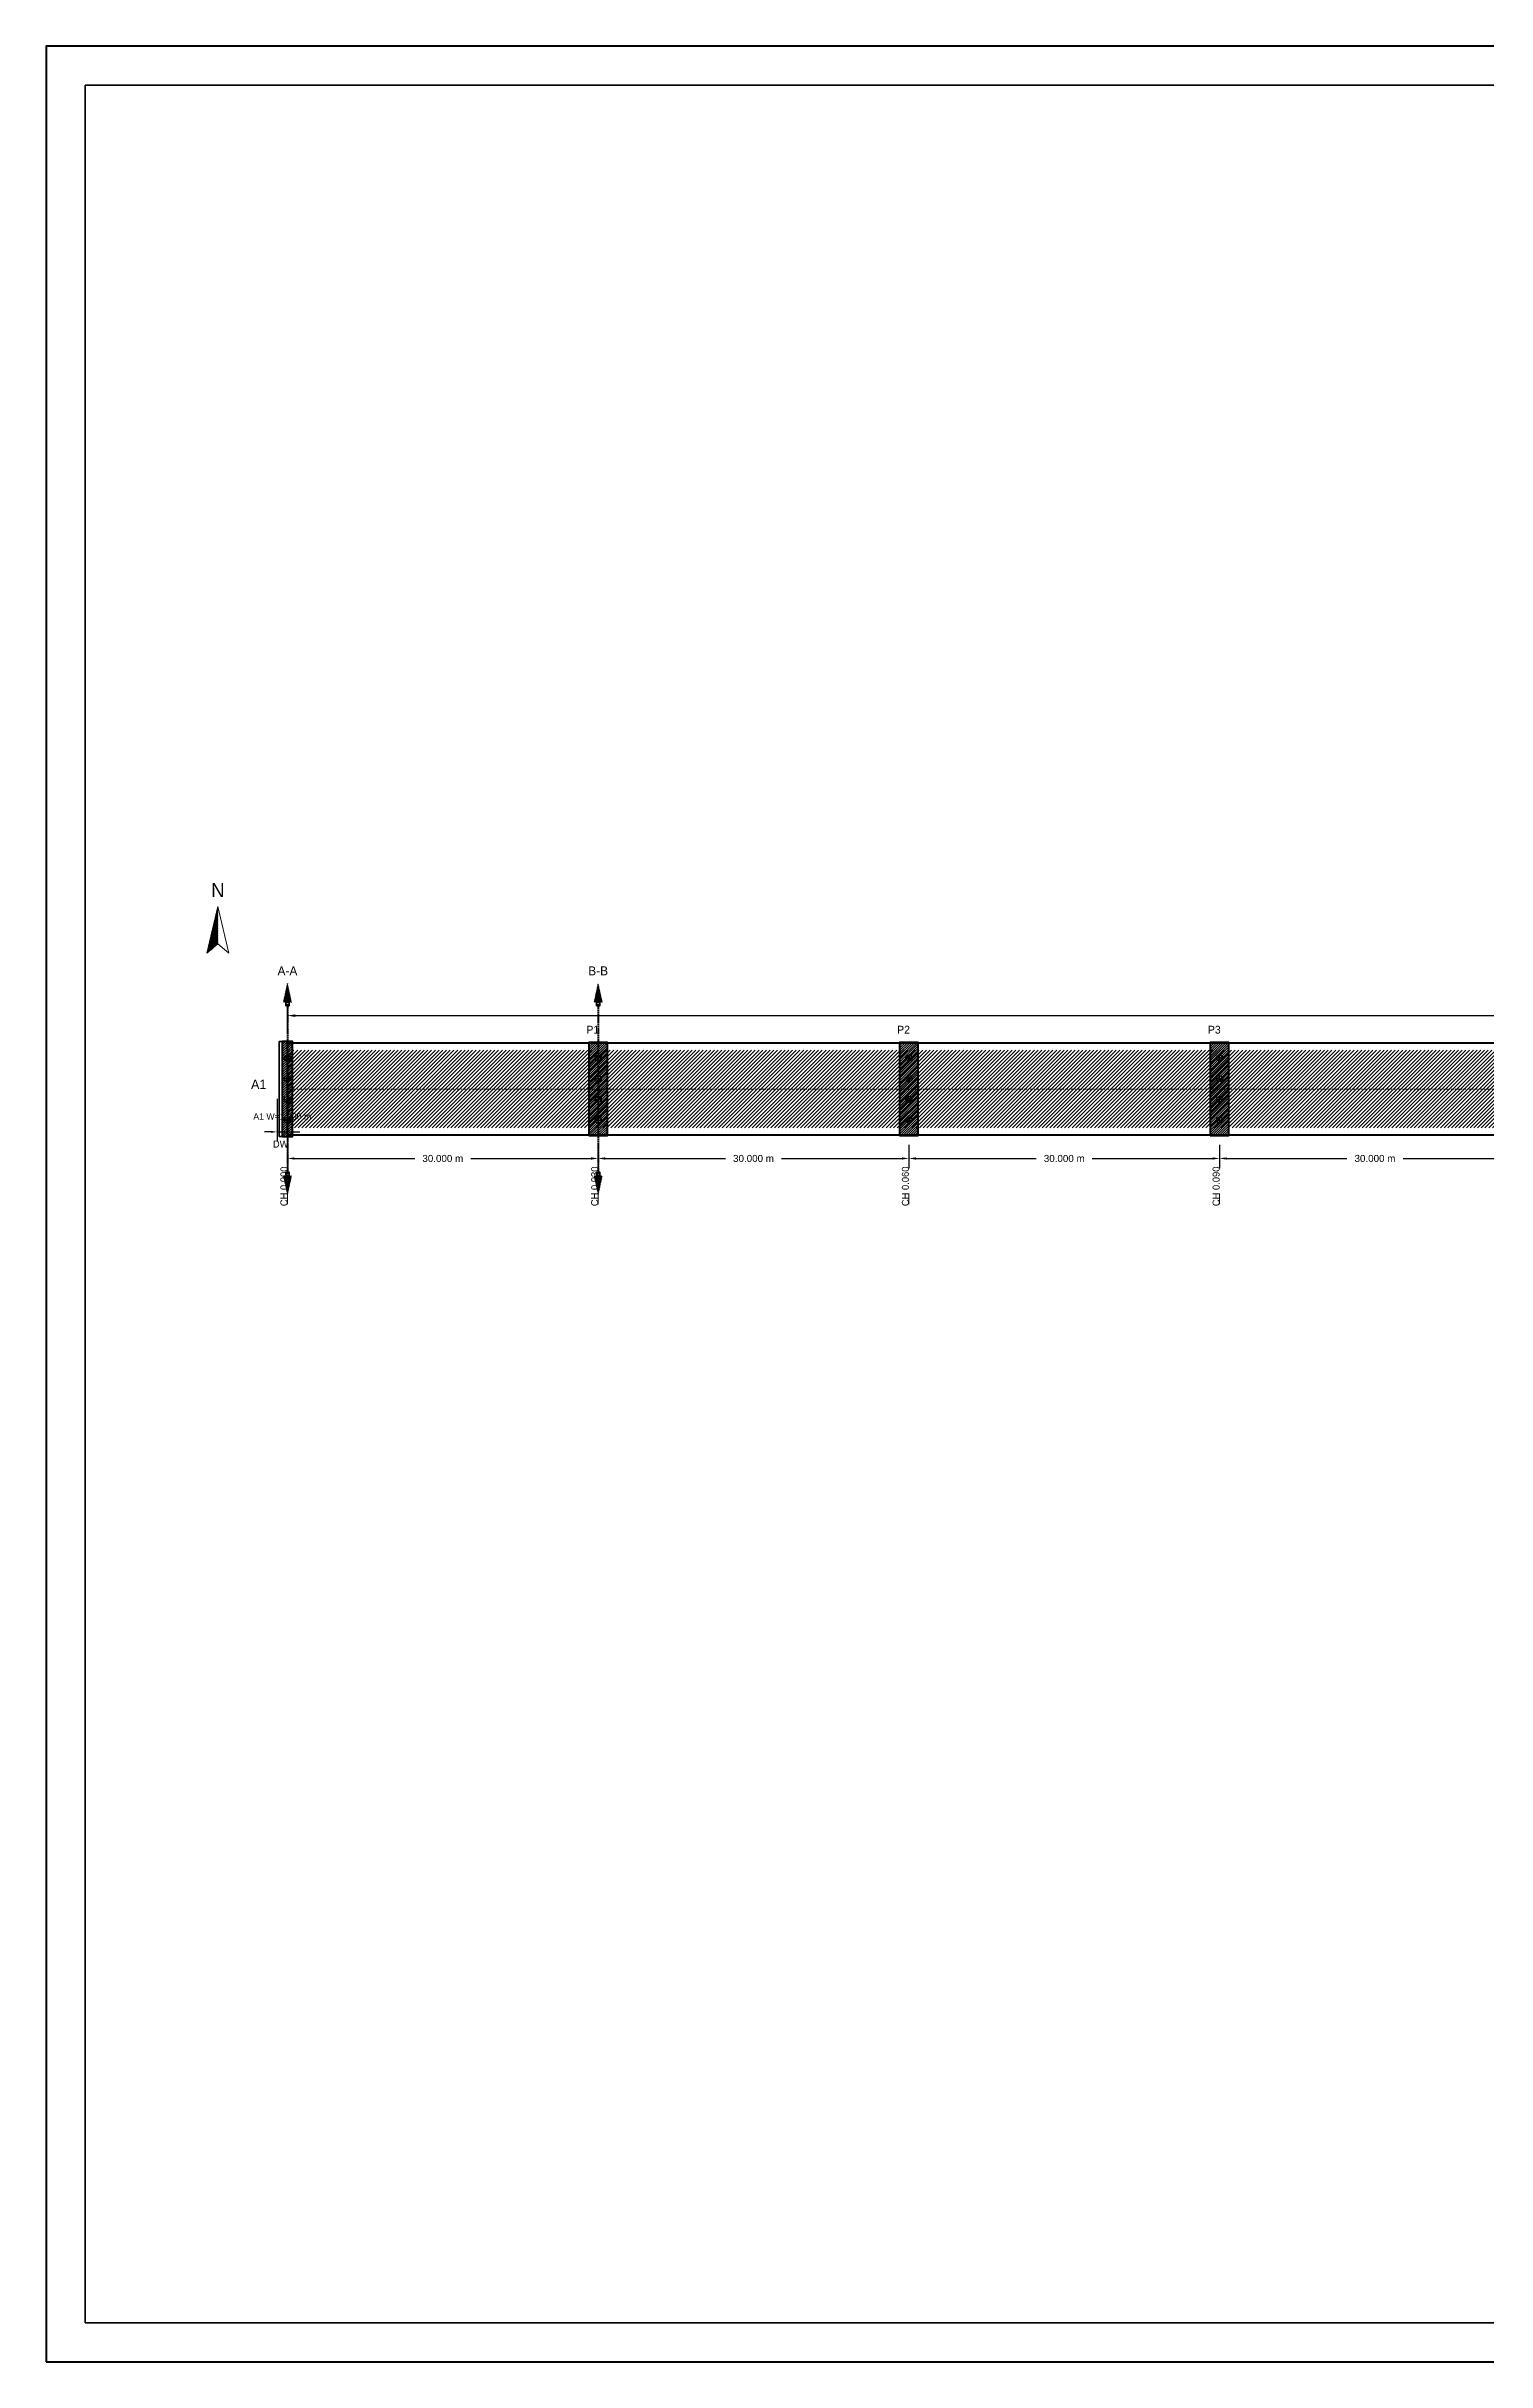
# Model space of a CAD drawing. Header units: metres. Extents: x 0 to 841, y 0 to 594.
# Drawn here: x 0 to 369, y 0 to 594 of the extents above; entities that cross this region are included whole.
import ezdxf
from ezdxf.enums import TextEntityAlignment as Align

# ---------------------------------------------------------------- set-up
doc = ezdxf.new("R2010")
doc.units = ezdxf.units.M
doc.linetypes.add('CENTER', pattern=[1.5, 0.75, -0.25, 0.25, -0.25])
doc.linetypes.add('DASHED', pattern=[0.5, 0.375, -0.125])
for name, color, linetype, lineweight in [('BORDER-INNER', 7, 'Continuous', 35), ('BORDER-OUTER', 7, 'Continuous', 70), ('CIVIL-CHAINAGE', 7, 'Continuous', 18), ('DIM-CHAINAGE', 3, 'Continuous', 18), ('DIM-LINEAR', 3, 'Continuous', 18), ('STRUC-CENTRE', 6, 'CENTER', 18), ('STRUC-HATCHING', 8, 'Continuous', 18), ('STRUC-OUTLINE', 1, 'Continuous', 50), ('STRUC-SECTION', 2, 'Continuous', 35), ('SUB-ABUT', 3, 'Continuous', 35), ('SUB-BEARING', 5, 'Continuous', 25), ('SUB-DIRT-WALL', 3, 'Continuous', 35), ('SUB-PIER', 2, 'Continuous', 35), ('SUPER-DECK', 2, 'Continuous', 50), ('SYM-NORTHARROW', 7, 'Continuous', 18), ('TEXT-GENERAL', 7, 'Continuous', 18), ('TEXT-HEADER', 7, 'Continuous', 25), ('TEXT-SPEC', 7, 'Continuous', 13)]:
    doc.layers.add(name, color=color, linetype=linetype, lineweight=lineweight)
doc.styles.add('BRIDGE_STD', font='Arial.ttf')
doc.dimstyles.new('pmb100', dxfattribs={"dimtxt": 2.5, "dimasz": 0.9375, "dimexe": 2.5, "dimexo": 2.5, "dimtad": 0, "dimtih": 1, "dimdec": 0, "dimtxsty": 'BRIDGE_STD', "dimcen": 2.5, "dimazin": 3, "dimtfac": 1, "dimtmove": 0, "dimatfit": 3})

msp = doc.modelspace()

# ---------------------------------------------------------------- hatches: boundary and pattern name
at = {"layer": 'STRUC-HATCHING'}
h = msp.add_hatch(dxfattribs=at)
h.set_pattern_fill('ANSI31', scale=0.2125324)
h.paths.add_polyline_path([(61.85, 316.54), (779.15, 316.54), (779.15, 336.46), (61.85, 336.46)])
at = {"layer": 'STRUC-SECTION'}
h = msp.add_hatch(dxfattribs=at)
h.set_pattern_fill('SOLID')
h.paths.add_polyline_path([(60.8, 348.77), (62.9, 348.77), (61.85, 353.57)])
h = msp.add_hatch(dxfattribs=at)
h.set_pattern_fill('SOLID')
h.paths.add_polyline_path([(140.5, 348.77), (142.6, 348.77), (141.55, 353.57)])
h = msp.add_hatch(dxfattribs=at)
h.set_pattern_fill('SOLID')
h.paths.add_polyline_path([(60.8, 304.23), (62.9, 304.23), (61.85, 299.43)])
h = msp.add_hatch(dxfattribs=at)
h.set_pattern_fill('SOLID')
h.paths.add_polyline_path([(140.5, 304.23), (142.6, 304.23), (141.55, 299.43)])
at = {"layer": 'SUB-ABUT'}
h = msp.add_hatch(dxfattribs=at)
h.set_pattern_fill('ANSI31', scale=0.1328327)
h.paths.add_polyline_path([(60.52, 314.28), (63.18, 314.28), (63.18, 338.72), (60.52, 338.72)])
at = {"layer": 'SUB-PIER'}
h = msp.add_hatch(dxfattribs=at)
h.set_pattern_fill('ANSI31', scale=0.1328327)
h.paths.add_polyline_path([(139.16, 314.55), (143.94, 314.55), (143.94, 338.45), (139.16, 338.45)])
h = msp.add_hatch(dxfattribs=at)
h.set_pattern_fill('ANSI31', scale=0.1328327)
h.paths.add_polyline_path([(218.86, 314.55), (223.64, 314.55), (223.64, 338.45), (218.86, 338.45)])
h = msp.add_hatch(dxfattribs=at)
h.set_pattern_fill('ANSI31', scale=0.1328327)
h.paths.add_polyline_path([(298.56, 314.55), (303.34, 314.55), (303.34, 338.45), (298.56, 338.45)])
at = {"layer": 'SYM-NORTHARROW'}
h = msp.add_hatch(dxfattribs=at)
h.set_pattern_fill('SOLID')
h.paths.add_polyline_path([(44, 373.32), (41.2, 361.32), (44, 363.72)])

# ---------------------------------------------------------------- linework, layer by layer
at = {"layer": 'BORDER-INNER'}
msp.add_lwpolyline([(10, 10), (831, 10), (831, 584), (10, 584), (10, 10)], dxfattribs=at)
at = {"layer": 'BORDER-OUTER'}
msp.add_lwpolyline([(0, 0), (841, 0), (841, 594), (0, 594), (0, 0)], dxfattribs=at)
at = {"layer": 'CIVIL-CHAINAGE'}
for p, q in [((61.85, 299.68), (61.85, 296.98)), ((141.55, 299.68), (141.55, 296.98)), ((221.25, 299.68), (221.25, 296.98)), ((300.95, 299.68), (300.95, 296.98))]:
    msp.add_line(p, q, dxfattribs=at)
at = {"layer": 'STRUC-CENTRE'}
msp.add_line((61.85, 326.5), (779.15, 326.5), dxfattribs=at)
at = {"layer": 'STRUC-OUTLINE', "lineweight": 50}
msp.add_lwpolyline([(61.85, 314.68), (61.85, 338.32), (779.15, 338.32), (779.15, 314.68), (61.85, 314.68)], dxfattribs=at)
at = {"layer": 'STRUC-SECTION', "color": 1, "linetype": 'DASHED', "lineweight": 50}
for p, q in [((61.85, 348.32), (61.85, 304.68)), ((141.55, 348.32), (141.55, 304.68))]:
    msp.add_line(p, q, dxfattribs=at)
at = {"layer": 'STRUC-SECTION', "color": 1}
for points in [[(61.4, 347.87), (62.3, 347.87), (62.3, 348.77), (61.4, 348.77), (61.4, 347.87)], [(141.1, 347.87), (142, 347.87), (142, 348.77), (141.1, 348.77), (141.1, 347.87)], [(61.4, 304.23), (62.3, 304.23), (62.3, 305.13), (61.4, 305.13), (61.4, 304.23)], [(141.1, 304.23), (142, 304.23), (142, 305.13), (141.1, 305.13), (141.1, 304.23)]]:
    msp.add_lwpolyline(points, dxfattribs=at)
at = {"layer": 'SUB-ABUT', "lineweight": 40}
msp.add_lwpolyline([(60.52, 314.28), (63.18, 314.28), (63.18, 338.72), (60.52, 338.72), (60.52, 314.28)], dxfattribs=at)
at = {"layer": 'SUB-BEARING'}
for p, q in [((61.05, 334.47), (62.65, 334.47)), ((61.85, 333.67), (61.85, 335.27)), ((140.75, 334.47), (142.35, 334.47)), ((141.55, 333.67), (141.55, 335.27)), ((220.45, 334.47), (222.05, 334.47)), ((221.25, 333.67), (221.25, 335.27)), ((300.15, 334.47), (301.75, 334.47)), ((300.95, 333.67), (300.95, 335.27)), ((61.05, 329.16), (62.65, 329.16)), ((61.85, 328.36), (61.85, 329.95)), ((140.75, 329.16), (142.35, 329.16)), ((141.55, 328.36), (141.55, 329.95)), ((220.45, 329.16), (222.05, 329.16)), ((221.25, 328.36), (221.25, 329.95)), ((300.15, 329.16), (301.75, 329.16)), ((300.95, 328.36), (300.95, 329.95)), ((61.05, 323.84), (62.65, 323.84)), ((61.85, 323.05), (61.85, 324.64)), ((140.75, 323.84), (142.35, 323.84)), ((141.55, 323.05), (141.55, 324.64)), ((220.45, 323.84), (222.05, 323.84)), ((221.25, 323.05), (221.25, 324.64)), ((300.15, 323.84), (301.75, 323.84)), ((300.95, 323.05), (300.95, 324.64)), ((61.05, 318.53), (62.65, 318.53)), ((61.85, 317.73), (61.85, 319.33)), ((140.75, 318.53), (142.35, 318.53)), ((141.55, 317.73), (141.55, 319.33)), ((220.45, 318.53), (222.05, 318.53)), ((221.25, 317.73), (221.25, 319.33)), ((300.15, 318.53), (301.75, 318.53)), ((300.95, 317.73), (300.95, 319.33))]:
    msp.add_line(p, q, dxfattribs=at)
for centre in [(61.85, 334.47), (141.55, 334.47), (221.25, 334.47), (300.95, 334.47), (61.85, 329.16), (141.55, 329.16), (221.25, 329.16), (300.95, 329.16), (61.85, 323.84), (141.55, 323.84), (221.25, 323.84), (300.95, 323.84), (61.85, 318.53), (141.55, 318.53), (221.25, 318.53), (300.95, 318.53)]:
    msp.add_circle(centre, 0.797, dxfattribs=at)
at = {"layer": 'SUB-DIRT-WALL', "lineweight": 35}
msp.add_lwpolyline([(59.73, 314.28), (60.52, 314.28), (60.52, 338.72), (59.73, 338.72), (59.73, 314.28)], dxfattribs=at)
at = {"layer": 'SUB-PIER', "lineweight": 40}
for points in [[(139.16, 314.55), (143.94, 314.55), (143.94, 338.45), (139.16, 338.45), (139.16, 314.55)], [(218.86, 314.55), (223.64, 314.55), (223.64, 338.45), (218.86, 338.45), (218.86, 314.55)], [(298.56, 314.55), (303.34, 314.55), (303.34, 338.45), (298.56, 338.45), (298.56, 314.55)]]:
    msp.add_lwpolyline(points, dxfattribs=at)
at = {"layer": 'SUPER-DECK', "lineweight": 30}
msp.add_lwpolyline([(61.85, 314.68), (61.85, 338.32), (779.15, 338.32), (779.15, 314.68), (61.85, 314.68)], dxfattribs=at)
at = {"layer": 'SYM-NORTHARROW'}
msp.add_lwpolyline([(44, 373.32), (41.2, 361.32), (44, 363.72), (46.8, 361.32), (44, 373.32)], dxfattribs=at)

# ---------------------------------------------------------------- texts
at = {"layer": 'DIM-CHAINAGE'}
for s, p in [('CH 0.000', (61.85, 296.44)), ('CH 0.030', (141.55, 296.44)), ('CH 0.060', (221.25, 296.44)), ('CH 0.090', (300.95, 296.44))]:
    msp.add_text(s, height=1.8, rotation=90, dxfattribs=at).set_placement(p)
at = {"layer": 'SYM-NORTHARROW'}
msp.add_text('N', height=3.6, dxfattribs=at).set_placement((44, 375.72), align=Align.CENTER)
at = {"layer": 'TEXT-GENERAL'}
for s, height, p in [('P1', 2, (138.55, 340.72)), ('P2', 2, (218.25, 340.72)), ('P3', 2, (297.95, 340.72)), ('A1', 2.4, (52.52, 326.5))]:
    msp.add_text(s, height=height, dxfattribs=at).set_placement(p)
at = {"layer": 'TEXT-HEADER', "color": 1}
for s, p in [('A-A', (61.85, 355.67)), ('B-B', (141.55, 355.67))]:
    msp.add_text(s, height=2.28, dxfattribs=at).set_placement(p, align=Align.CENTER)
at = {"layer": 'TEXT-SPEC'}
msp.add_text('DW', height=1.8, dxfattribs=at).set_placement((60.12, 311.48), align=Align.CENTER)

# ---------------------------------------------------------------- dimensions: what is measured, and where the dimension line sits
at = {"layer": 'DIM-LINEAR'}
for base, p1, p2, text, override in [((61.85, 345.32), (61.85, 338.32), (779.15, 338.32), 'Total L = 270.000 m', {"dimtxt": 2, "dimasz": 2, "dimgap": 0.8, "dimclrt": 3}), ((59.19, 315.5), (59.19, 326.5), (61.85, 326.5), 'A1 W=1.000 m', {"dimtxt": 1.6, "dimasz": 1.6, "dimgap": 0.64, "dimclrt": 3}), ((61.85, 308.68), (61.85, 314.68), (141.55, 314.68), '30.000 m', {"dimtxt": 1.8, "dimasz": 1.8, "dimgap": 0.72, "dimclrt": 3}), ((141.55, 308.68), (141.55, 314.68), (221.25, 314.68), '30.000 m', {"dimtxt": 1.8, "dimasz": 1.8, "dimgap": 0.72, "dimclrt": 3}), ((221.25, 308.68), (221.25, 314.68), (300.95, 314.68), '30.000 m', {"dimtxt": 1.8, "dimasz": 1.8, "dimgap": 0.72, "dimclrt": 3}), ((300.95, 308.68), (300.95, 314.68), (380.65, 314.68), '30.000 m', {"dimtxt": 1.8, "dimasz": 1.8, "dimgap": 0.72, "dimclrt": 3})]:
    msp.add_linear_dim(base=base, p1=p1, p2=p2, text=text, dimstyle='pmb100', override=override, dxfattribs=at).render()

doc.saveas('drawing.dxf')
